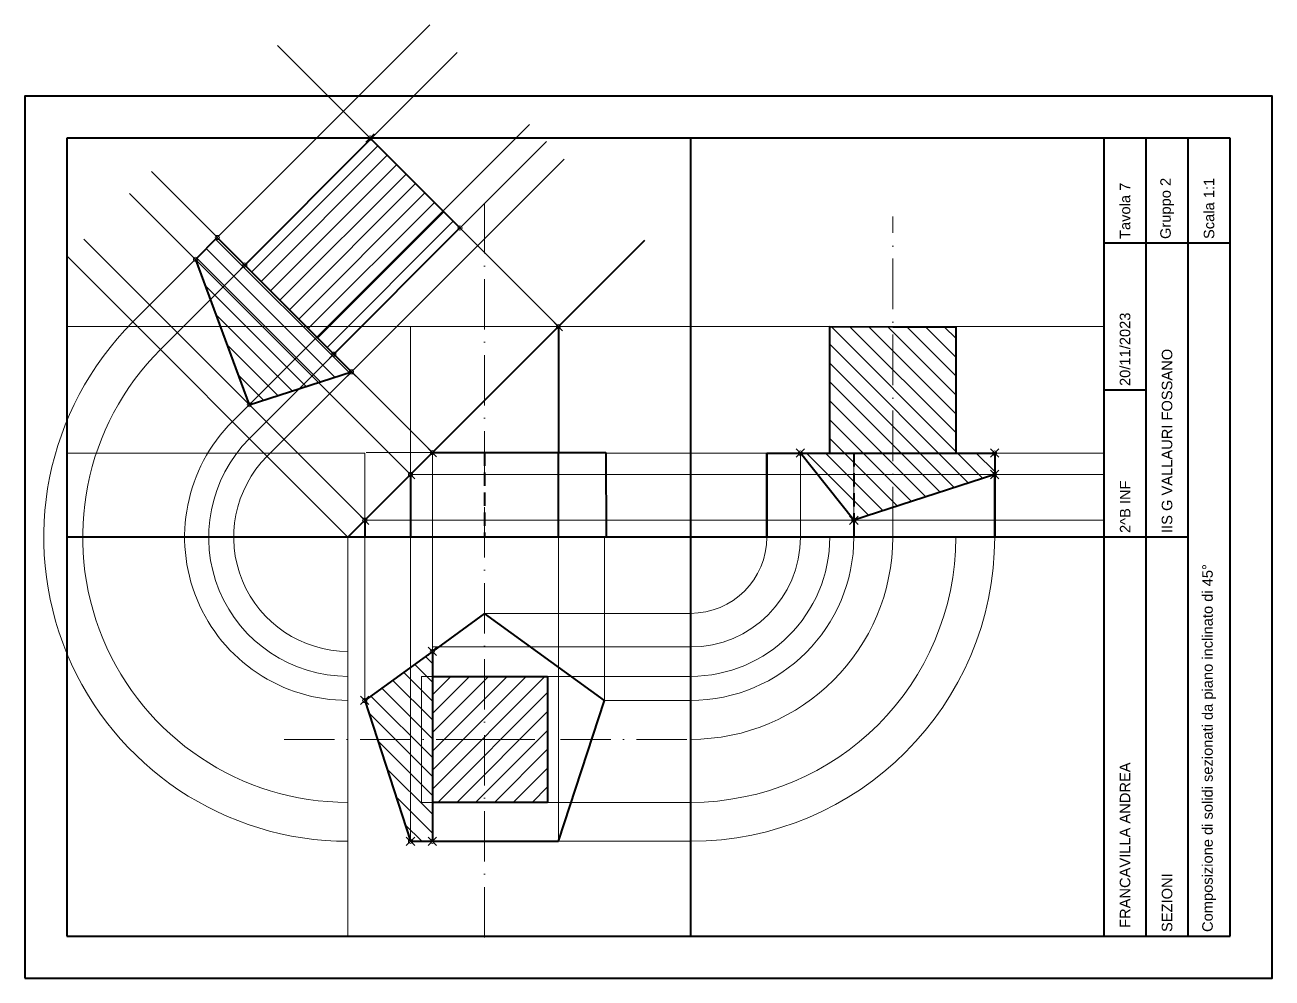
# Model space of a CAD drawing. Header units: millimetres. Extents: x -27341 to -22638, y -17500 to -16444.
# Drawn here: x -24837.3 to -24540.3, y -16680.2 to -16453.2 of the extents above; entities that cross this region are included whole.
import ezdxf

# ---------------------------------------------------------------- set-up
doc = ezdxf.new("R2010")
doc.units = ezdxf.units.MM
doc.header["$PDMODE"] = 35
doc.linetypes.add('ACAD_ISO10W100', pattern=[18, 12, -3, 0, -3])
doc.linetypes.add('NASCOSTA2', pattern=[4.7625, 3.175, -1.5875])
for name, color, linetype, lineweight in [('Linea a Tratti Grossa', 7, 'NASCOSTA2', 40), ('Linea assi', 7, 'ACAD_ISO10W100', 13), ('Linea Campitura', 7, 'Continuous', 13), ('Linea Costruzione 1', 6, 'Continuous', 13), ('Linea Costruzione 2', 104, 'Continuous', 13), ('Linea Costruzione 3', 20, 'Continuous', 13), ('Linea Fine', 7, 'Continuous', 20), ('Linea Grossa', 7, 'Continuous', 40)]:
    doc.layers.add(name, color=color, linetype=linetype, lineweight=lineweight)
doc.styles.get("Standard").update_dxf_attribs({"font": 'arial.ttf'})
pattern_1 = [(45, (462.1008, 0), (-2.24506403, 2.24506403), [])]
pattern_2 = [(135, (462.1008, 0), (-2.24506403, -2.24506403), [])]

msp = doc.modelspace()

# ---------------------------------------------------------------- hatches: boundary and pattern name
at = {"layer": 'Linea Campitura'}
h = msp.add_hatch(dxfattribs=at)
h.set_pattern_fill('ANSI31', color=256)
h.set_pattern_definition(pattern_1)
h.paths.add_polyline_path([(-24733.65, -16501.59), (-24754.86, -16480.38), (-24784.9, -16510.41), (-24763.69, -16531.62)])
h = msp.add_hatch(dxfattribs=at)
h.set_pattern_fill('ANSI31', color=256, angle=90)
h.set_pattern_definition(pattern_2)
h.paths.add_polyline_path([(-24784.9, -16510.41), (-24791.45, -16503.86), (-24796.65, -16509.06), (-24783.83, -16543.67), (-24759.47, -16535.84), (-24763.69, -16531.62)])
h.paths.add_polyline_path([(-24645.58, -16555.18), (-24615.58, -16555.18), (-24615.58, -16525.18), (-24645.58, -16525.08)])
h.paths.add_polyline_path([(-24606.31, -16560.28), (-24606.31, -16555.18), (-24652.58, -16555.18), (-24639.85, -16571.18)])
h = msp.add_hatch(dxfattribs=at)
h.set_pattern_fill('ANSI31', color=256, angle=90)
h.set_pattern_definition(pattern_2)
h.paths.add_polyline_path([(-24745.43, -16647.62), (-24740.23, -16647.62), (-24740.23, -16602.39), (-24756.33, -16614.08)])
h = msp.add_hatch(dxfattribs=at)
h.set_pattern_fill('ANSI31', color=256)
h.set_pattern_definition(pattern_1)
h.paths.add_polyline_path([(-24740.23, -16638.35), (-24712.8, -16638.35), (-24712.8, -16608.35), (-24740.23, -16608.35)])

# ---------------------------------------------------------------- linework, layer by layer
at = {"layer": 'Linea a Tratti Grossa'}
for p, q in [((-24727.8, -16555.08), (-24727.8, -16575.18)), ((-24639.85, -16555.18), (-24639.85, -16571.18))]:
    msp.add_line(p, q, dxfattribs=at)
at = {"layer": 'Linea assi'}
for p, q in [((-24727.8, -16495.65), (-24727.8, -16671.52)), ((-24630.58, -16575.18), (-24630.58, -16498.89)), ((-24775.52, -16623.35), (-24726.48, -16623.35)), ((-24727.8, -16623.35), (-24678.75, -16623.35))]:
    msp.add_line(p, q, dxfattribs=at)
at = {"layer": 'Linea Costruzione 1'}
for p, q in [((-24827.25, -16525.08), (-24745.43, -16525.08)), ((-24710.23, -16525.08), (-24645.58, -16525.08)), ((-24615.58, -16525.08), (-24580.25, -16525.08)), ((-24827.25, -16555.18), (-24756.33, -16555.18)), ((-24698.91, -16555.18), (-24660.58, -16555.18)), ((-24606.31, -16555.18), (-24580.25, -16555.18)), ((-24756.33, -16614.08), (-24756.33, -16575.18)), ((-24745.43, -16647.62), (-24745.43, -16575.18)), ((-24710.16, -16647.62), (-24710.16, -16575.18)), ((-24699.26, -16614.08), (-24699.26, -16575.18)), ((-24727.8, -16593.35), (-24678.75, -16593.35)), ((-24712.8, -16608.35), (-24678.75, -16608.35)), ((-24699.26, -16614.08), (-24678.75, -16614.08)), ((-24712.8, -16638.35), (-24678.75, -16638.35)), ((-24710.16, -16647.62), (-24678.75, -16647.62))]:
    msp.add_line(p, q, dxfattribs=at)
for radius in [18.17, 33.17, 38.9, 48.17, 63.17, 72.44]:
    msp.add_arc((-24678.75, -16575.18), radius, 270, 0, dxfattribs=at)
at = {"layer": 'Linea Costruzione 2'}
for p, q in [((-24740.23, -16555.08), (-24740.23, -16647.62)), ((-24652.58, -16575.18), (-24652.58, -16555.18)), ((-24745.43, -16560.28), (-24580.25, -16560.28)), ((-24756.33, -16571.18), (-24580.25, -16571.18)), ((-24740.23, -16601.35), (-24678.75, -16601.35))]:
    msp.add_line(p, q, dxfattribs=at)
msp.add_arc((-24678.75, -16575.18), 26.17, 270, 0, dxfattribs=at)
for p in [(-24710.23, -16525.08), (-24740.23, -16555.08), (-24652.58, -16555.18), (-24606.31, -16555.18), (-24745.43, -16560.28), (-24606.31, -16560.28), (-24756.33, -16571.18), (-24639.85, -16571.18), (-24740.23, -16602.39), (-24756.33, -16614.08), (-24745.43, -16647.62), (-24740.23, -16647.62)]:
    msp.add_point(p, dxfattribs=at)
at = {"layer": 'Linea Costruzione 3'}
for p, q in [((-24811.55, -16523.95), (-24740.84, -16453.24)), ((-24710.19, -16525.05), (-24777.12, -16458.12)), ((-24805, -16530.51), (-24734.29, -16459.8)), ((-24787.83, -16547.67), (-24717.12, -16476.96)), ((-24783.78, -16551.72), (-24713.07, -16481.01)), ((-24779.56, -16555.94), (-24708.85, -16485.23)), ((-24740.23, -16555.08), (-24807.15, -16488.15)), ((-24745.43, -16560.28), (-24812.36, -16493.35)), ((-24756.33, -16571.18), (-24823.25, -16504.25)), ((-24760.33, -16575.18), (-24827.25, -16508.25))]:
    msp.add_line(p, q, dxfattribs=at)
for radius in [72.44, 63.17, 38.9, 33.17, 27.21]:
    msp.add_arc((-24760.33, -16575.18), radius, 135, 270, dxfattribs=at)
for p in [(-24755.06, -16480.18), (-24733.65, -16501.59), (-24791.45, -16503.86), (-24796.65, -16509.06), (-24784.9, -16510.41), (-24763.69, -16531.62), (-24759.47, -16535.84), (-24783.83, -16543.67)]:
    msp.add_point(p, dxfattribs=at)
at = {"layer": 'Linea Fine'}
for p, q in [((-24745.43, -16555.08), (-24745.43, -16525.08)), ((-24745.43, -16525.08), (-24710.16, -16525.08)), ((-24710.16, -16555.08), (-24710.16, -16525.08)), ((-24645.58, -16525.08), (-24615.58, -16525.08)), ((-24645.58, -16555.18), (-24645.58, -16525.18)), ((-24615.58, -16555.18), (-24615.58, -16525.18)), ((-24756.33, -16575.18), (-24756.33, -16555.18)), ((-24755.97, -16555.08), (-24698.91, -16555.08)), ((-24745.43, -16555.08), (-24745.43, -16560.28)), ((-24710.16, -16555.08), (-24710.16, -16575.18)), ((-24698.91, -16555.08), (-24698.91, -16575.18)), ((-24660.58, -16575.18), (-24660.58, -16555.18)), ((-24660.58, -16555.18), (-24606.31, -16555.18)), ((-24639.85, -16575.18), (-24639.85, -16555.18)), ((-24606.31, -16575.18), (-24606.31, -16555.18)), ((-24745.43, -16575.18), (-24745.43, -16560.28)), ((-24756.33, -16575.18), (-24760.33, -16575.18)), ((-24760.33, -16575.18), (-24760.33, -16670.18))]:
    msp.add_line(p, q, dxfattribs=at)
for points in [[(-24727.8, -16593.35), (-24756.33, -16614.08), (-24745.43, -16647.62), (-24710.16, -16647.62), (-24699.26, -16614.08)], [(-24742.8, -16608.35), (-24742.8, -16638.35), (-24712.8, -16638.35), (-24712.8, -16608.35)]]:
    msp.add_lwpolyline(points, close=True, dxfattribs=at)
at = {"layer": 'Linea Grossa'}
for p, q in [((-24550.25, -16480.18), (-24827.25, -16480.18)), ((-24827.25, -16480.18), (-24827.25, -16670.18)), ((-24784.9, -16510.41), (-24754.86, -16480.38)), ((-24754.86, -16480.38), (-24733.65, -16501.59)), ((-24678.75, -16480.18), (-24678.75, -16670.18)), ((-24580.25, -16670.18), (-24580.25, -16480.18)), ((-24570.25, -16670.18), (-24570.25, -16480.18)), ((-24560.25, -16670.18), (-24560.25, -16480.18)), ((-24550.25, -16670.18), (-24550.25, -16480.18)), ((-24791.45, -16503.86), (-24796.65, -16509.06)), ((-24784.9, -16510.41), (-24791.45, -16503.86)), ((-24733.65, -16501.59), (-24763.69, -16531.62)), ((-24760.33, -16575.18), (-24689.62, -16504.47)), ((-24550.25, -16505.18), (-24580.25, -16505.18)), ((-24796.65, -16509.06), (-24783.83, -16543.67)), ((-24763.69, -16531.62), (-24784.9, -16510.41)), ((-24710.16, -16525.08), (-24710.16, -16555.08)), ((-24645.58, -16555.18), (-24645.58, -16525.08)), ((-24645.58, -16525.08), (-24615.58, -16525.18)), ((-24615.58, -16525.18), (-24615.58, -16555.18)), ((-24759.47, -16535.84), (-24763.69, -16531.62)), ((-24783.83, -16543.67), (-24759.47, -16535.84)), ((-24570.25, -16540.18), (-24580.25, -16540.18)), ((-24740.23, -16555.08), (-24710.16, -16555.08)), ((-24710.16, -16575.18), (-24710.21, -16555.08)), ((-24710.16, -16555.08), (-24698.91, -16555.06)), ((-24698.91, -16555.06), (-24698.86, -16575.18)), ((-24660.58, -16555.18), (-24660.58, -16575.18)), ((-24660.58, -16575.18), (-24660.58, -16555.18)), ((-24660.58, -16555.18), (-24606.31, -16555.18)), ((-24639.85, -16571.18), (-24652.58, -16555.18)), ((-24606.31, -16555.18), (-24606.31, -16575.18)), ((-24745.43, -16560.28), (-24745.43, -16575.18)), ((-24606.31, -16560.28), (-24639.85, -16571.18)), ((-24606.31, -16575.18), (-24606.31, -16560.28)), ((-24756.33, -16571.18), (-24756.33, -16575.18)), ((-24639.85, -16571.18), (-24639.85, -16575.18)), ((-24580.25, -16575.18), (-24827.25, -16575.18)), ((-24698.86, -16575.18), (-24710.16, -16575.18)), ((-24560.25, -16575.18), (-24580.25, -16575.18)), ((-24727.8, -16593.35), (-24740.23, -16602.39)), ((-24699.26, -16614.08), (-24727.8, -16593.35)), ((-24740.23, -16602.39), (-24756.33, -16614.08)), ((-24740.23, -16602.39), (-24740.23, -16647.62)), ((-24740.23, -16608.35), (-24712.8, -16608.35)), ((-24712.8, -16608.35), (-24712.8, -16638.35)), ((-24756.33, -16614.08), (-24745.43, -16647.62)), ((-24710.16, -16647.62), (-24699.26, -16614.08)), ((-24712.8, -16638.35), (-24740.23, -16638.35)), ((-24745.43, -16647.62), (-24710.16, -16647.62)), ((-24827.25, -16670.18), (-24550.25, -16670.18))]:
    msp.add_line(p, q, dxfattribs=at)
msp.add_lwpolyline([(-24837.25, -16680.18), (-24540.25, -16680.18), (-24540.25, -16470.18), (-24837.25, -16470.18)], close=True, dxfattribs=at)

# ---------------------------------------------------------------- texts
at = {"layer": 'Linea Grossa', "char_height": 2.5, "attachment_point": 4, "rotation": 90}
for s, width, insert in [('\\pxt0; Tavola 7', 95, (-24575.25, -16505.18)), (' Gruppo 2', 95, (-24565.25, -16505.18)), (' Scala 1:1', 95, (-24555.25, -16505.18)), (' 20/11/2023', 95, (-24575.25, -16540.18)), (' IIS G VALLAURI FOSSANO', 95, (-24565.25, -16575.18)), (' 2^ B INF', 35, (-24575.25, -16575.18)), (' Composizione di solidi sezionati da piano inclinato di 45°', 164.6712, (-24555.25, -16670.18)), ('  FRANCAVILLA ANDREA', 95, (-24575.25, -16670.18)), (' SEZIONI', 95, (-24565.25, -16670.18))]:
    msp.add_mtext_dynamic_manual_height_columns(s, width=width, gutter_width=12.5, heights=[0], dxfattribs=dict(at, insert=insert))

doc.saveas('drawing.dxf')
